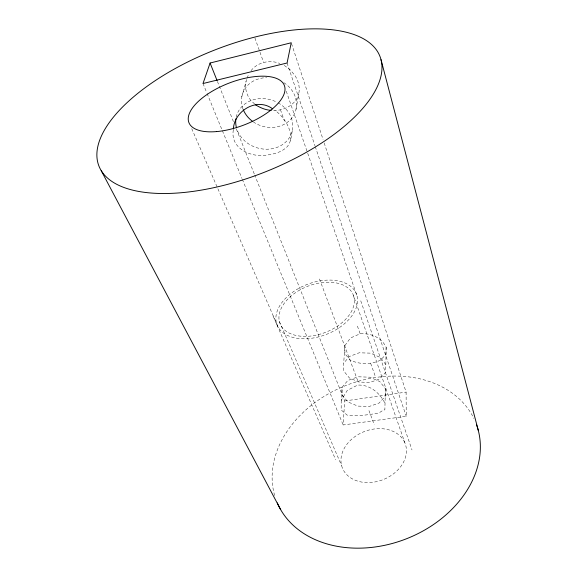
<?xml version="1.0" encoding="UTF-8"?>
<svg xmlns="http://www.w3.org/2000/svg" width="577" height="577" viewBox="0 0 577 577"><rect width="100%" height="100%" fill="white"/><g stroke="black" fill="none" stroke-linecap="round" stroke-linejoin="round"><path stroke-width="0.43" stroke-dasharray="2.88 2.16" d="M341.209 400.359L341.166 409.944L347.123 415.101C357.74 416.486 368.335 414.827 378.865 413.009L382.962 410.348L384.866 409.793L385.414 388.689L379.817 381.577L369.756 377.185L358.007 376.788L347.859 380.481L342.089 387.181L341.209 400.359L347.253 390.413L357.596 385.097C369.843 384.376 380.178 393.125 385.147 403.691M385.84 364.599L386.15 347.246C381.491 337.43 370.571 332.9 360.142 333.787L350.455 337.992L344.887 345.544L343.704 363.207L343.755 371.04L349.345 377.906L358.916 382.046L369.98 382.428L379.702 378.945L385.537 372.446L385.84 364.599L380.402 357.509L370.629 353.153L359.204 352.792L349.33 356.499L343.704 363.207M386.15 347.246L385.854 354.682L380.156 360.329C370.629 364.65 359.832 364.614 350.398 360.207L344.902 353.759L344.887 345.544M385.414 388.689L385.104 396.55L379.111 403.034L369.121 406.496L357.754 406.085L347.909 401.917L342.161 395.029L342.089 387.181M233.317 129.933C230.079 148.029 250.158 157.276 265.319 155.285C271.854 154.376 278.648 153.222 284.129 149.263C290.599 145.527 291.19 137.506 292.229 130.878M290.512 140.622C291.912 128.577 284.172 117.153 274.847 110.185M324.18 142.945L406.1 392.108L406.237 416.277L343.164 424.975L344.678 400.986L254.738 175.119M296.001 109.356L298.735 93.784C295.857 104.949 283.891 110.957 273 110.474M241.785 96.785L246.783 78.941M247.05 78.14L248.896 73.791M251.038 70.697C257.573 62.114 270 59.467 279.823 63.477M344.678 400.986L406.1 392.108M284.273 65.403L290.13 69.803L294.76 75.255A26.823 21.883 34.7 0 1 298.727 93.784M254.724 104.112L250.548 100.037A26.398 24.717 -9.9 0 1 245.982 81.35M191.744 128.693L278.28 327.469M273.036 315.951L335.663 459.739M279.383 321.519L341.678 465.819M203.003 83.528L206.761 92.688M207.107 93.517L241.972 178.466M242.318 179.303L343.164 424.975M217.421 81.422L233.75 122.418M236.411 129.111L254.399 174.283M319.478 278.972L357.805 380.921M368.977 410.636L374.3 424.809M254.911 37.959L259.686 51.389M259.982 52.233L263.566 62.302M280.436 109.717L284.504 121.156M357.415 326.113L360.142 333.787M370.658 363.344L375.685 377.466M353.441 295.417A39.323 24.703 -21.3 0 1 305.471 336.377A39.323 24.703 -21.3 0 1 291.053 296.073A39.323 24.703 -21.3 0 1 353.441 295.417L405.27 443.922A33.668 25.814 -21.3 0 1 365.421 482.509A33.668 25.814 -21.3 0 1 350.412 440.374A33.668 25.814 -21.3 0 1 405.27 443.922M286.257 91.224L307.411 152.4M307.707 153.251L357.055 296.008A42.597 26.773 -21.3 0 1 302.168 338.742A42.597 26.773 -21.3 0 1 290.909 293.527A42.597 26.773 -21.3 0 1 357.055 296.008M360.755 300.848L412 449.937M287.065 63.008L314.984 145.779M315.273 146.63L406.237 416.277M291.522 43.621L323.055 139.519M274.659 495.506A107.033 82.41 -21.3 0 1 346.633 385.198A107.033 82.41 -21.3 0 1 473.854 418.419M278.064 102.807A28.864 24.97 17 0 1 282.268 144.762A28.864 24.97 17 0 1 236.981 129.464M236.181 117.181A28.864 24.97 17 0 1 276.563 102.021M283.834 82.655A27.869 24.544 18.2 0 1 292.027 117.766A27.869 24.544 18.2 0 1 253.563 122.079M242.931 108.858A27.869 24.544 18.2 0 1 266.668 77.671"/><path stroke-width="0.87" d="M233.36 129.097C234.284 110.64 257.191 97.023 272.733 108.93M210.093 63.023L203.003 83.528L287.065 63.008L291.241 42.763L210.093 63.023L217.089 80.585M271.277 110.337C265.535 110.12 260.126 107.683 255.315 104.689M101.191 170.612L280.667 509.642M381 59.64A150.835 65.973 -21.3 0 1 183.068 192.559A150.835 65.973 -21.3 0 1 154.189 81.343A150.835 65.973 -21.3 0 1 381 59.64L478.246 430.276M476.508 424.672A107.033 82.41 -21.3 0 1 406.475 538.767A107.033 82.41 -21.3 0 1 277.285 502.877M236.483 127.834A28.864 24.97 17 0 1 235.892 118.783M252.834 121.574A27.869 24.544 18.2 0 1 243.234 109.63M216.498 131.592A51.202 22.222 -21.3 0 0 284.793 86.968A51.202 22.222 -21.3 0 0 208.578 93.474A51.202 22.222 -21.3 0 0 216.498 131.592"/></g></svg>
